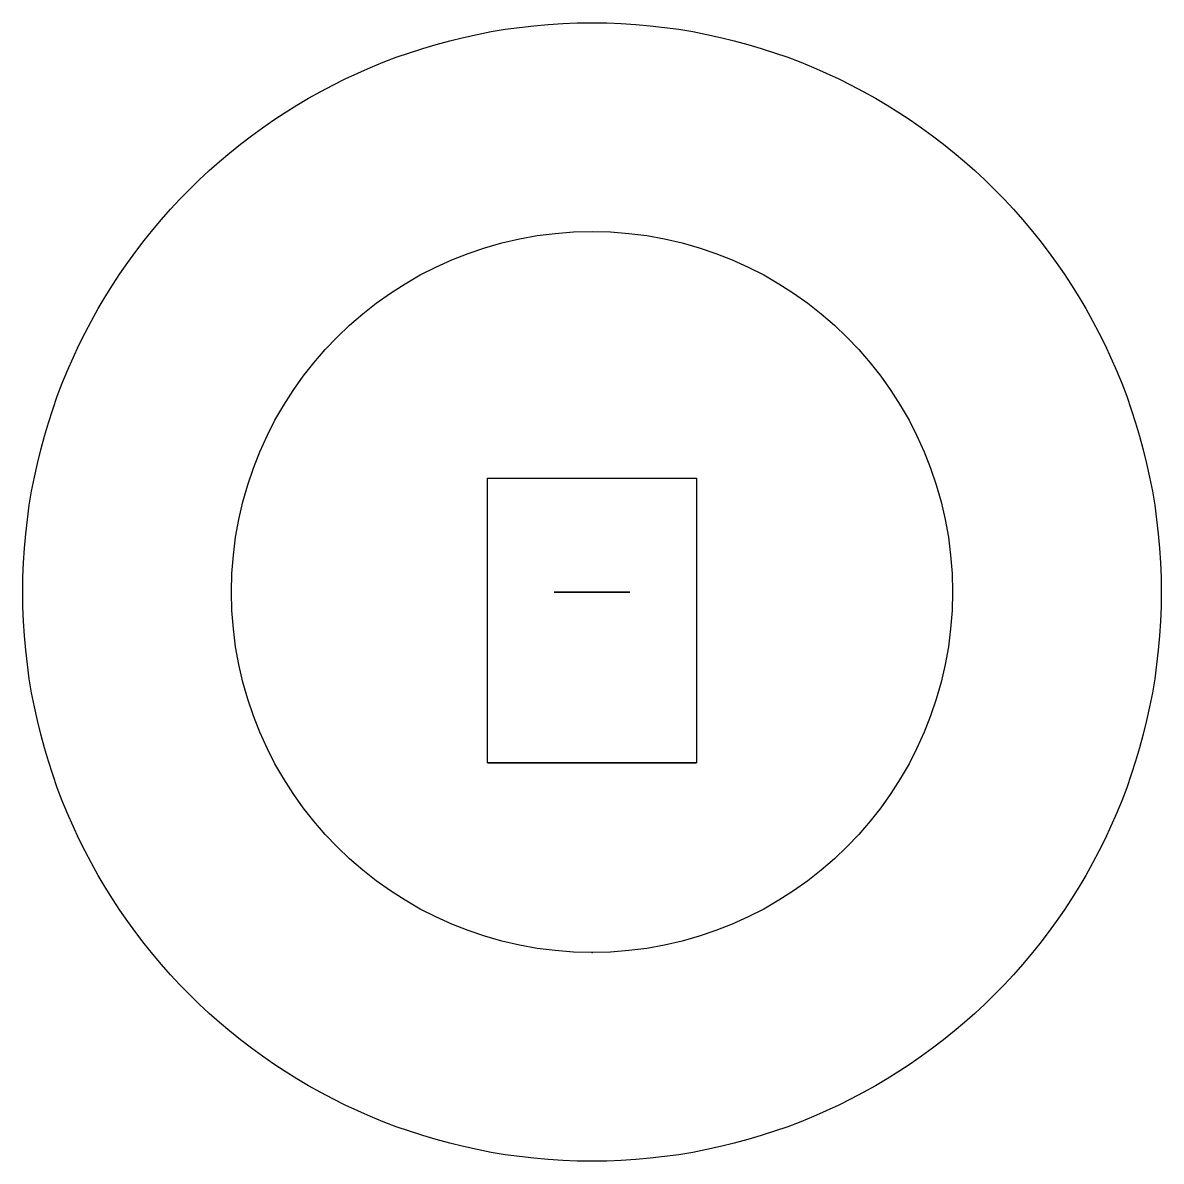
# Model space of a CAD drawing. Header units: millimetres. Extents: x -15 to 15, y -15 to 15.
import ezdxf

# ---------------------------------------------------------------- set-up
doc = ezdxf.new("R2010")
doc.units = ezdxf.units.MM
doc.header["$MEASUREMENT"] = 0
for name, color, linetype in [('nabe v3_Sketch1', 7, 'Continuous'), ('nabe v3_Sketch2', 7, 'Continuous'), ('nabe v3_Sketch3', 7, 'Continuous'), ('nabe v3_Sketch4', 7, 'Continuous')]:
    doc.layers.add(name, color=color, linetype=linetype)

msp = doc.modelspace()

# ---------------------------------------------------------------- linework, layer by layer
at = {"layer": 'nabe v3_Sketch1'}
for p, q in [((-2.75, -4.5), (-2.75, 3)), ((-2.75, 3), (2.75, 3)), ((2.75, 3), (2.75, -4.5)), ((2.75, -4.5), (-2.75, -4.5))]:
    msp.add_line(p, q, dxfattribs=at)
for radius in [15, 9.5]:
    msp.add_circle((0, 0), radius, dxfattribs=at)
for p in [(0, 0), (0, 0), (0, 0), (0, -9.5)]:
    msp.add_point(p, dxfattribs=at)
at = {"layer": 'nabe v3_Sketch2'}
for p, q in [((-2.75, -4.5, 21), (2.75, -4.5, 21)), ((2.75, -4.5, 3), (-2.75, -4.5, 3)), ((-2.75, -4.5, 3), (-2.75, -4.5, 21)), ((2.75, -4.5, 21), (2.75, -4.5, 3))]:
    msp.add_line(p, q, dxfattribs=at)
msp.add_point((0, -4.5), dxfattribs=at)
at = {"layer": 'nabe v3_Sketch3', "extrusion": (0, 1, 0)}
msp.add_circle((0, 17.5, -4.5), 2.5, dxfattribs=at)
at = {"layer": 'nabe v3_Sketch3'}
msp.add_point((0, -4.5), dxfattribs=at)
at = {"layer": 'nabe v3_Sketch4', "extrusion": (0, 1, 0)}
msp.add_circle((0, 2.8), 1, dxfattribs=at)
at = {"layer": 'nabe v3_Sketch4'}
msp.add_point((0, 0), dxfattribs=at)

doc.saveas('drawing.dxf')
